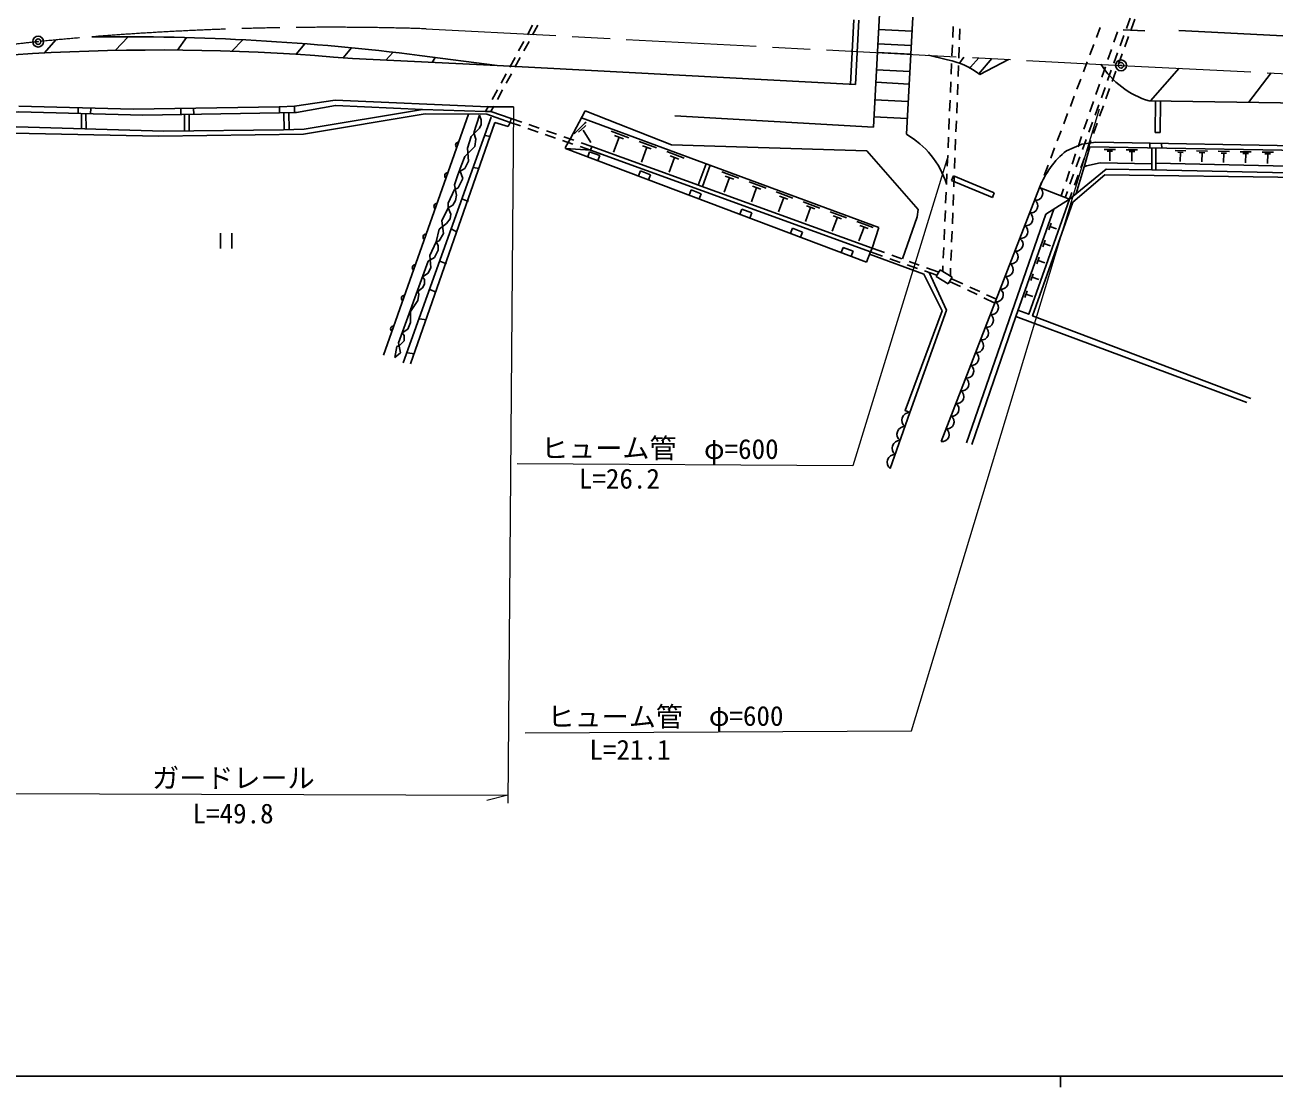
# Model space of a CAD drawing. Units: millimetres, scale not verified. Extents: x 40000 to 680000, y 20000 to 380000.
# Drawn here: x 172426 to 287691, y 204000 to 302010 of the extents above; entities that cross this region are included whole.
import ezdxf
from ezdxf.enums import TextEntityAlignment as Align

# ---------------------------------------------------------------- set-up
doc = ezdxf.new("R2010")
doc.units = ezdxf.units.MM
doc.header["$LTSCALE"] = 1000
doc.header["$PDMODE"] = 32
doc.header["$PDSIZE"] = 500
doc.linetypes.add('CHAIN', pattern=[18.5, 12, -1.5, 3.5, -1.5])
for name, color, linetype, lineweight in [('M-BGD', 7, 'Continuous', 25), ('M-BMK', 2, 'CHAIN', 13), ('M-BMK-SRVR', 3, 'Continuous', 25), ('M-STR-HTXT', 7, 'Continuous', 13), ('M-STR-STR1', 1, 'Continuous', 25), ('M-STR-STRC', 7, 'Continuous', 25), ('M-TTL-BAND', 7, 'Continuous', 25)]:
    doc.layers.add(name, color=color, linetype=linetype, lineweight=lineweight)
doc.styles.add('ＭＳ ゴシック', font='')
doc.styles.get('ＭＳ ゴシック').set_extended_font_data('MS Gothic')

msp = doc.modelspace()

# ---------------------------------------------------------------- linework, layer by layer
at = {"layer": 'M-BGD'}
for p, q in [((248612, 296546), (248923, 302477)), ((249061, 296523), (249372, 302453)), ((251275, 302994), (250725, 292588)), ((254346, 302725), (253775, 291924)), ((274411, 302635), (274071, 301695)), ((274500, 301595), (274842, 302535)), ((181933, 300932), (180740, 299662)), ((187339, 300851), (186514, 299695)), ((219275, 301993), (218796, 301115)), ((219755, 301980), (219276, 301102)), ((251201, 301598), (254277, 301435)), ((258043, 300862), (258086, 301862)), ((258669, 300655), (258708, 301654)), ((273832, 301037), (273492, 300097)), ((273775, 301554), (275780, 301460)), ((273920, 299998), (274261, 300938)), ((278910, 301502), (373001, 296606)), ((175259, 300626), (174237, 299427)), ((192519, 300648), (191500, 299590)), ((198259, 300280), (197466, 299302)), ((202545, 299907), (201800, 298981)), ((218462, 300500), (217983, 299622)), ((218940, 300488), (218461, 299610)), ((251131, 300275), (254208, 300113)), ((257971, 299164), (258013, 300163)), ((258603, 298956), (258642, 299955)), ((206415, 299497), (205734, 298757)), ((210280, 299014), (210008, 298548)), ((217649, 299007), (217170, 298129)), ((218126, 298996), (217646, 298118)), ((251088, 299467), (254165, 299304)), ((255820, 299217), (257570, 298788)), ((258666, 298486), (259053, 299047)), ((260458, 297496), (261648, 298911)), ((263179, 298830), (260543, 297430)), ((273253, 299438), (272913, 298498)), ((273340, 298400), (273681, 299340)), ((249061, 296523), (216008, 298256)), ((216835, 297514), (216357, 296636)), ((217311, 297504), (216832, 296626)), ((251005, 297880), (254081, 297717)), ((257898, 297466), (257941, 298465)), ((258537, 297257), (258576, 298257)), ((272674, 297840), (272334, 296900)), ((272759, 296802), (273100, 297742)), ((276304, 294996), (278936, 298014)), ((287433, 297586), (285347, 294865)), ((250944, 296724), (254020, 296561)), ((257825, 295767), (257868, 296766)), ((258471, 295559), (258510, 296558)), ((272095, 296242), (271755, 295301)), ((216022, 296021), (215544, 295143)), ((216496, 296011), (216017, 295134)), ((250858, 295105), (253935, 294943)), ((272179, 295204), (272520, 296144)), ((177334, 294361), (177324, 293847)), ((178493, 294331), (178483, 293815)), ((186820, 294304), (186809, 293741)), ((187990, 294324), (187995, 293761)), ((197287, 294519), (197294, 293925)), ((215209, 294528), (214938, 294031)), ((215412, 294026), (214938, 294031)), ((215037, 294443), (217493, 294443)), ((215681, 294519), (215412, 294026)), ((217284, 293389), (215412, 294026)), ((257753, 294069), (257795, 295068)), ((258405, 293860), (258444, 294859)), ((271516, 294643), (271176, 293703)), ((271598, 293606), (271940, 294546)), ((276178, 294998), (364301, 293719)), ((276761, 294990), (276719, 292080)), ((277211, 294983), (277169, 292073)), ((177651, 293838), (177635, 292432)), ((178056, 293827), (178066, 292420)), ((187157, 293747), (187157, 292239)), ((187579, 293754), (187584, 292244)), ((196325, 293905), (196357, 292348)), ((196780, 293915), (196802, 292358)), ((213361, 293779), (205501, 271542)), ((215461, 293511), (207333, 270821)), ((215799, 293003), (208010, 270736)), ((214360, 293681), (213852, 292072)), ((214529, 293257), (214360, 293681)), ((214360, 292495), (214529, 292834)), ((214529, 292834), (214529, 293257)), ((215037, 293765), (217198, 293023)), ((217028, 292633), (215799, 293003)), ((217198, 293023), (217028, 292633)), ((217284, 293389), (217198, 293023)), ((217198, 293023), (218168, 292688)), ((217284, 293389), (218273, 293045)), ((218934, 292815), (219878, 292486)), ((223776, 293435), (251220, 283328)), ((250725, 292588), (232404, 293628)), ((250775, 293528), (253851, 293365)), ((257680, 292370), (257723, 293369)), ((258339, 292161), (258378, 293160)), ((270937, 293045), (270597, 292105)), ((271018, 292008), (271359, 292948)), ((196270, 292346), (198190, 292391)), ((213259, 290633), (213598, 291733)), ((213598, 291733), (214360, 292495)), ((213852, 292072), (214021, 291479)), ((214868, 291818), (215376, 291733)), ((218830, 292459), (219775, 292133)), ((220437, 291905), (221382, 291578)), ((220539, 292256), (221484, 291927)), ((222145, 291697), (223089, 291368)), ((223927, 292305), (224655, 291156)), ((226523, 292210), (228151, 291610)), ((227247, 291666), (226738, 290282)), ((226840, 291816), (227654, 291516)), ((257607, 290672), (257650, 291671)), ((276719, 292080), (277169, 292073)), ((213937, 290802), (213005, 289871)), ((213344, 289447), (213259, 290633)), ((214021, 291479), (213937, 290802)), ((222044, 291350), (222989, 291024)), ((224621, 290460), (222298, 290626)), ((250088, 280136), (222298, 290626)), ((223651, 290795), (224621, 290460)), ((223750, 291138), (224739, 290793)), ((229097, 291262), (230711, 290668)), ((229814, 290723), (229309, 289351)), ((229411, 290872), (230218, 290574)), ((258272, 290462), (258311, 291462)), ((270358, 291447), (270018, 290506)), ((270437, 290411), (270779, 291351)), ((272027, 290528), (273059, 290511)), ((274049, 290494), (275101, 290476)), ((276236, 291103), (276241, 290657)), ((276778, 290648), (276782, 288638)), ((277318, 291083), (277333, 290639)), ((213005, 289871), (212667, 289024)), ((213005, 288770), (213344, 289447)), ((224536, 290315), (224360, 289847)), ((225472, 289962), (224536, 290315)), ((225295, 289494), (225472, 289962)), ((231656, 290320), (233256, 289731)), ((232368, 289785), (231867, 288425)), ((231968, 289932), (232768, 289638)), ((257534, 288973), (257577, 289972)), ((258206, 288764), (258245, 289763)), ((269779, 289848), (269439, 288908)), ((269857, 288813), (270198, 289753)), ((272282, 290369), (272798, 290360)), ((272540, 290365), (272526, 289487)), ((274309, 290332), (274835, 290323)), ((274572, 290327), (274557, 289433)), ((278555, 290418), (279552, 290401)), ((278802, 290264), (279301, 290256)), ((279051, 290260), (279037, 289413)), ((280547, 290384), (281554, 290367)), ((280796, 290229), (281300, 290220)), ((281048, 290225), (281034, 289368)), ((282549, 290351), (283568, 290333)), ((282801, 290193), (283310, 290185)), ((283056, 290189), (283041, 289323)), ((284562, 290317), (285592, 290299)), ((284817, 290158), (285332, 290149)), ((285075, 290153), (285060, 289278)), ((286586, 290282), (287628, 290265)), ((286844, 290122), (287365, 290113)), ((287105, 290117), (287090, 289232)), ((212667, 289024), (212328, 288093)), ((212582, 288516), (213005, 288770)), ((212836, 287839), (212582, 288516)), ((213767, 288855), (214360, 288770)), ((229214, 288550), (229037, 288082)), ((230150, 288196), (229214, 288550)), ((229973, 287729), (230150, 288196)), ((235289, 289195), (234551, 287240)), ((235645, 289064), (234942, 287099)), ((236733, 288450), (238306, 287871)), ((257462, 287275), (257505, 288274)), ((269200, 288250), (268860, 287310)), ((276417, 289184), (271653, 289292)), ((272089, 288173), (295507, 287857)), ((295507, 288231), (276416, 288646)), ((276781, 289263), (295514, 288843)), ((212328, 288093), (212074, 287246)), ((212074, 287246), (212243, 286315)), ((212413, 286992), (212836, 287839)), ((237432, 287925), (236940, 286588)), ((237039, 288069), (237826, 287780)), ((239251, 287523), (240810, 286949)), ((239554, 287145), (240334, 286858)), ((258111, 288079), (257939, 287663)), ((257939, 287663), (261708, 286104)), ((258111, 288079), (261880, 286520)), ((258140, 287065), (258179, 288064)), ((269276, 287215), (269618, 288155)), ((211481, 285553), (212074, 286823)), ((212074, 286823), (212413, 286992)), ((212243, 286315), (212159, 285807)), ((212751, 285976), (213344, 285722)), ((233892, 286784), (233715, 286316)), ((234827, 286431), (233892, 286784)), ((234651, 285963), (234827, 286431)), ((239944, 287002), (239456, 285677)), ((241755, 286601), (243300, 286031)), ((242442, 286084), (241959, 284771)), ((242056, 286226), (242829, 285942)), ((256974, 263571), (266062, 287003)), ((257389, 285576), (257432, 286576)), ((258074, 285366), (258113, 286366)), ((261880, 286520), (261708, 286104)), ((268622, 286651), (268418, 286090)), ((268812, 285938), (269037, 286557)), ((211481, 285129), (210889, 283944)), ((211481, 285129), (211481, 285553)), ((211905, 285383), (211481, 285129)), ((211735, 284537), (211481, 285129)), ((212159, 285807), (211905, 285383)), ((238570, 285018), (238393, 284550)), ((239505, 284665), (238570, 285018)), ((244246, 285683), (245777, 285119)), ((244927, 285171), (244447, 283869)), ((244544, 285313), (245310, 285030)), ((246723, 284771), (248241, 284212)), ((257316, 283878), (257359, 284877)), ((267380, 285021), (263862, 275120)), ((210635, 283182), (211312, 283690)), ((210889, 283944), (211058, 282759)), ((211312, 283690), (211651, 284113)), ((211651, 284113), (211735, 284537)), ((239329, 284197), (239505, 284665)), ((247398, 284264), (246923, 282973)), ((247018, 284404), (247778, 284124)), ((249186, 283864), (250691, 283310)), ((258008, 283668), (258047, 284667)), ((266908, 283095), (267125, 283706)), ((190463, 282789), (190463, 281389)), ((191513, 281389), (191513, 282789)), ((210381, 281997), (210635, 283182)), ((211058, 282759), (210635, 282081)), ((211820, 283182), (212243, 282928)), ((243248, 283252), (243071, 282785)), ((244183, 282899), (243248, 283252)), ((244007, 282432), (244183, 282899)), ((249856, 283361), (249384, 282081)), ((249479, 283499), (250232, 283222)), ((257244, 282180), (257286, 283179)), ((257942, 281969), (257981, 282968)), ((267016, 283401), (267626, 283184)), ((210381, 281997), (209788, 280727)), ((210635, 282081), (210381, 281997)), ((210550, 281658), (210381, 281997)), ((210550, 281235), (210550, 281658)), ((247925, 281487), (247749, 281019)), ((248861, 281134), (247925, 281487)), ((250620, 281421), (251755, 281010)), ((257171, 280481), (257214, 281480)), ((257876, 280270), (257915, 281269)), ((266355, 281539), (266573, 282152)), ((266464, 281846), (267076, 281628)), ((206909, 272683), (209619, 280219)), ((209619, 280219), (210211, 280557)), ((209788, 280727), (209873, 279626)), ((210211, 280557), (210550, 281235)), ((210719, 280219), (211312, 279965)), ((248684, 280666), (248861, 281134)), ((250439, 281061), (250088, 280136)), ((250439, 281061), (251573, 280665)), ((252234, 280435), (253178, 280106)), ((252413, 280771), (253354, 280431)), ((254012, 280192), (254952, 279851)), ((265802, 279981), (266020, 280596)), ((265911, 280289), (266526, 280070)), ((209619, 279118), (209111, 278779)), ((209873, 279626), (209619, 279118)), ((253839, 279876), (254784, 279547)), ((255445, 279317), (256579, 278921)), ((255610, 279613), (256745, 279201)), ((256506, 278800), (256874, 279417)), ((256874, 279417), (257997, 278747)), ((257119, 279270), (257141, 279782)), ((257821, 278852), (257848, 279571)), ((265247, 278421), (265466, 279038)), ((209111, 278779), (209280, 278525)), ((209280, 278102), (209111, 277763)), ((209280, 278525), (209280, 278102)), ((257629, 278130), (256506, 278800)), ((257997, 278747), (257629, 278130)), ((257758, 278346), (258762, 277865)), ((257905, 278593), (258079, 278514)), ((258079, 278514), (258981, 278107)), ((259619, 277818), (260530, 277406)), ((265357, 278729), (265974, 278510)), ((209111, 277763), (208687, 277425)), ((208687, 277425), (208772, 277171)), ((208772, 277171), (208687, 276578)), ((209788, 277594), (210381, 277340)), ((259393, 277562), (260294, 277129)), ((260925, 276826), (261928, 276344)), ((261168, 277118), (262070, 276710)), ((264692, 276858), (264912, 277477)), ((264802, 277167), (265421, 276947)), ((208687, 276578), (208010, 275562)), ((208010, 275562), (208010, 274546)), ((208010, 274546), (207756, 273953)), ((208857, 274885), (209449, 274800)), ((207756, 273953), (207248, 273615)), ((207248, 273615), (207417, 273361)), ((207417, 273361), (207417, 272853)), ((206740, 272345), (206571, 271329)), ((206994, 272429), (206740, 272345)), ((207079, 271752), (206909, 272683)), ((207417, 272853), (206994, 272429)), ((206571, 271329), (207079, 271752)), ((207756, 271752), (208349, 271667)), ((254086, 266237), (252274, 261083))]:
    msp.add_line(p, q, dxfattribs=at)
for points in [[(208847, 299204), (216008, 298256), (202639, 298908)], [(259600, 298059), (259677, 298122), (260443, 298974)], [(167043, 293687), (171865, 293998), (183310, 293682), (195901, 293895)], [(171847, 294507), (182419, 294227), (195912, 294462)], [(197238, 293925), (195901, 293895), (195912, 294462), (197287, 294519)], [(197238, 293925), (197472, 293925), (201076, 294580), (209108, 294199)], [(197287, 294519), (201044, 295069), (215163, 294443)], [(198190, 292391), (209108, 294199), (214938, 294031)], [(222298, 290626), (222321, 290727), (222781, 291523), (224108, 294074)], [(250112, 290392), (232083, 290956), (224108, 294074)], [(215037, 293765), (209363, 293813), (198137, 291935)], [(224203, 293038), (224073, 292924), (223121, 291967)], [(198137, 291935), (184747, 291757), (171336, 292020), (166710, 291450)], [(196270, 292346), (185230, 292216), (171678, 292602), (166786, 291962)], [(224177, 292721), (224083, 292638), (223511, 292123)], [(250620, 281421), (224739, 290793), (224621, 290460)], [(268534, 290409), (269950, 291017), (271238, 291193), (311412, 290469)], [(295532, 290331), (270694, 290751), (270167, 288917), (269446, 286454)], [(276418, 290654), (276416, 288646), (272206, 288700)], [(224621, 290460), (250439, 281061), (250620, 281421), (251220, 283328)], [(250112, 290392), (254852, 284982), (254773, 284297), (253399, 280414)], [(272089, 288173), (269132, 285658), (265413, 275169), (285541, 267551)], [(266062, 287003), (268812, 285938), (272206, 288700)], [(270167, 288917), (270389, 289023), (271653, 289292)], [(259326, 263445), (266635, 284544), (268812, 285938)], [(264063, 275684), (265055, 275311), (268812, 285938)], [(255867, 279169), (257460, 275692), (254086, 266237), (253650, 266433), (257055, 275635), (255382, 279029), (250359, 280850)], [(285172, 267183), (263862, 275120), (259818, 263287)]]:
    msp.add_lwpolyline(points, dxfattribs=at)
for centre, radius, start, end in [((181351, 81424), 219508, 82.80435, 90.71577), ((184772, 98584), 201119, 84.90311, 100.75646), ((256326, 292131), 6772, 51.4928, 79.41551), ((278496, 302685), 8028, 212.41574, 253.22068), ((249620, 284798), 8249, 18.01545, 59.75636), ((212414, 290932), 256, 83.21558, 237.85481), ((273537, 284177), 7991, 128.75764, 159.29499), ((211414, 288104), 256, 83.21558, 237.85481), ((265700, 286469), 645, 261.77789, 55.8259), ((210415, 285275), 256, 83.21558, 237.85481), ((265246, 285298), 645, 261.77789, 55.8259), ((264791, 284126), 645, 261.77789, 55.8259), ((209415, 282447), 256, 83.21558, 237.85481), ((264337, 282955), 645, 261.77789, 55.8259), ((263882, 281783), 645, 261.77789, 55.8259), ((263428, 280611), 645, 261.77789, 55.8259), ((208415, 279618), 256, 83.21558, 237.85481), ((262974, 279440), 645, 261.77789, 55.8259), ((262519, 278268), 645, 261.77789, 55.8259), ((207416, 276789), 256, 83.21558, 237.85481), ((262065, 277096), 645, 261.77789, 55.8259), ((261610, 275925), 645, 261.77789, 55.8259), ((261156, 274753), 645, 261.77789, 55.8259), ((206416, 273961), 256, 83.21558, 237.85481), ((260702, 273582), 645, 261.77789, 55.8259), ((260247, 272410), 645, 261.77789, 55.8259), ((259793, 271238), 645, 261.77789, 55.8259), ((259339, 270067), 645, 261.77789, 55.8259), ((258884, 268895), 645, 261.77789, 55.8259), ((258430, 267724), 645, 261.77789, 55.8259), ((257975, 266552), 645, 261.77789, 55.8259), ((254064, 265521), 716, 88.21329, 233.05556), ((257521, 265380), 645, 261.77789, 55.8259), ((253611, 264232), 716, 88.21329, 233.05556), ((257067, 264209), 645, 261.77789, 55.8259), ((253158, 262944), 716, 88.21329, 233.05556), ((252705, 261655), 716, 88.21329, 233.05556)]:
    msp.add_arc(centre, radius, start, end, dxfattribs=at)
at = {"layer": 'M-BMK'}
for p, q in [((209438, 301657), (273574, 298283)), ((273574, 298283), (372824, 293291))]:
    msp.add_line(p, q, dxfattribs=at)
for centre, radius, start, end in [((200641, 26256), 275541, 88.17055, 95.62319), ((199995, 55565), 246321, 96.14152, 120.16751)]:
    msp.add_arc(centre, radius, start, end, dxfattribs=at)
at = {"layer": 'M-BMK-SRVR'}
for centre in [(173642, 300472), (273574, 298283)]:
    msp.add_circle(centre, 500, dxfattribs=at)
for p in [(173642, 300472), (273574, 298283)]:
    msp.add_point(p, dxfattribs=at)
at = {"layer": 'M-STR-HTXT'}
for p, q in [((217493, 294443), (216985, 230181)), ((254238, 236869), (271595, 294273)), ((257625, 289955), (248819, 261338)), ((248819, 261338), (217831, 261507)), ((218593, 236700), (254238, 236869)), ((166608, 231112), (216985, 230943)), ((216985, 230943), (215051, 230432))]:
    msp.add_line(p, q, dxfattribs=at)
at = {"layer": 'M-STR-STR1'}
for p, q in [((271656, 301788), (271302, 300853)), ((272922, 300420), (273247, 301366)), ((271054, 300198), (270700, 299263)), ((272368, 298813), (272694, 299759)), ((270452, 298608), (270099, 297673)), ((271815, 297206), (272141, 298151)), ((269851, 297018), (269497, 296083)), ((271262, 295598), (271587, 296544)), ((269249, 295428), (268896, 294493)), ((270708, 293991), (271034, 294936)), ((268648, 293838), (268294, 292902)), ((270155, 292383), (270481, 293329)), ((268046, 292248), (267693, 291312)), ((269602, 290776), (269927, 291721)), ((267445, 290658), (267091, 289722)), ((269049, 289168), (269374, 290114)), ((266843, 289068), (266490, 288132)), ((268495, 287561), (268821, 288506)), ((266242, 287478), (266062, 287003)), ((268040, 286237), (268267, 286899))]:
    msp.add_line(p, q, dxfattribs=at)
at = {"layer": 'M-TTL-BAND'}
for p, q in [((40000, 205000), (579000, 205000)), ((268000, 205000), (268000, 204000))]:
    msp.add_line(p, q, dxfattribs=at)

# ---------------------------------------------------------------- texts
at = {"layer": 'M-STR-STRC', "style": 'ＭＳ ゴシック'}
for s, p in [('ヒューム管', (220054, 261495)), ('φ=600', (235091, 261413)), ('L=26.2', (223540, 258677)), ('ヒューム管', (220646, 236710)), ('φ=600', (235539, 236781)), ('L=21.1', (224517, 233662)), ('ガードレール', (184157, 231053)), ('L=49.8', (187890, 227777))]:
    msp.add_text(s, height=1833, dxfattribs=at).set_placement(p, align=Align.BOTTOM_LEFT)

doc.saveas('drawing.dxf')
